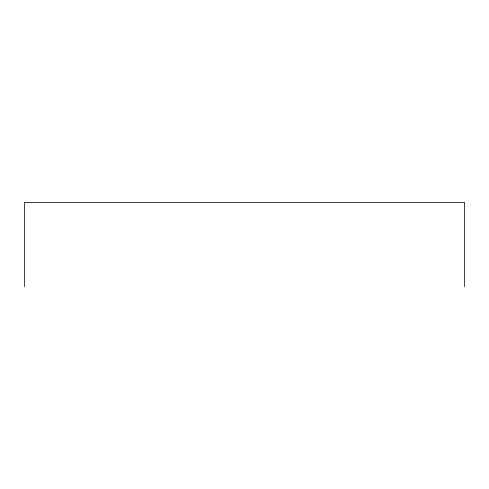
<?xml version="1.0" encoding="UTF-8"?>
<svg xmlns="http://www.w3.org/2000/svg" width="489" height="489" viewBox="0 0 489 489"><rect width="100%" height="100%" fill="white"/><g stroke="black" fill="none" stroke-linecap="round" stroke-linejoin="round"><path stroke-width="0.73" d="M464.55 286.597L464.55 202.403L24.45 202.403L24.45 286.597"/></g></svg>
